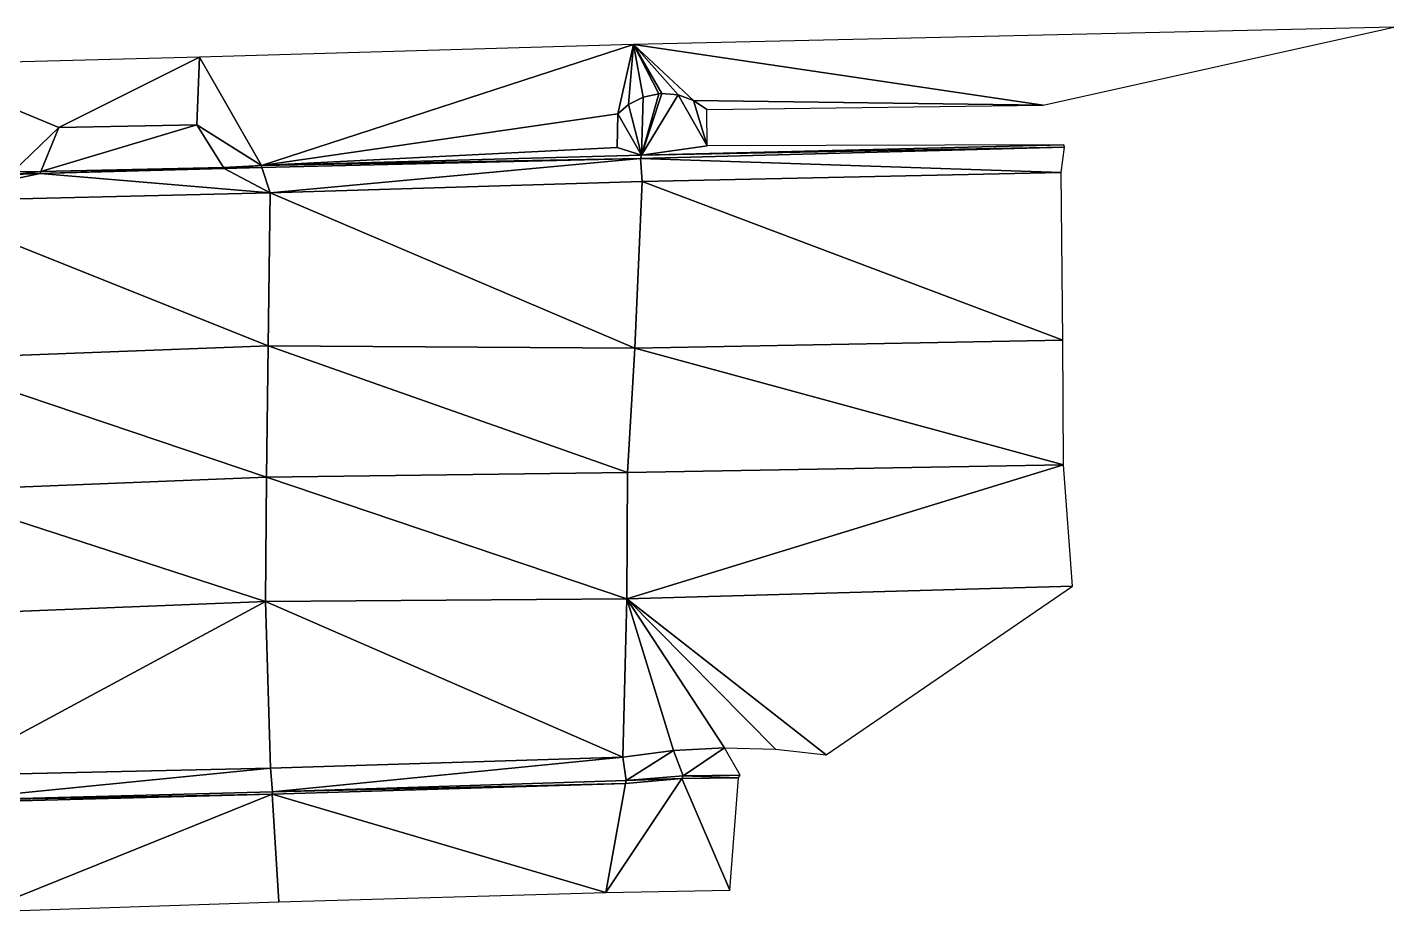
# Model space of a CAD drawing. Header units: feet. Extents: x 6354526 to 6354860, y 1931187 to 1931537.
# Drawn here: x 6354781 to 6354860.2, y 1931339 to 1931390.3 of the extents above; entities that cross this region are included whole.
import ezdxf

# ---------------------------------------------------------------- set-up
doc = ezdxf.new("R2010")
doc.units = ezdxf.units.FT
doc.header["$MEASUREMENT"] = 0
doc.layers.get('0').update_dxf_attribs({"linetype": 'CONTINUOUS'})

msp = doc.modelspace()

# ---------------------------------------------------------------- linework, layer by layer
at = {"linetype": 'Continuous', "lineweight": -3}
for points in [[(6354816.125, 1931389.29, 148.67), (6354839.848, 1931385.772, 148.66), (6354860.156, 1931390.279, 149.024)], [(6354774.087, 1931388.108, 148.7), (6354782.821, 1931384.469, 148.568), (6354790.984, 1931388.557, 148.855)], [(6354790.984, 1931388.557, 148.855), (6354782.821, 1931384.469, 148.568), (6354790.819, 1931384.634, 148.793)], [(6354790.984, 1931388.557, 148.855), (6354790.819, 1931384.634, 148.793), (6354794.576, 1931382.28, 148.567)], [(6354790.984, 1931388.557, 148.855), (6354794.576, 1931382.28, 148.567), (6354816.125, 1931389.29, 148.67)], [(6354816.125, 1931389.29, 148.67), (6354794.576, 1931382.28, 148.567), (6354815.214, 1931385.271, 148.709)], [(6354816.125, 1931389.29, 148.67), (6354815.214, 1931385.271, 148.709), (6354815.836, 1931385.804, 148.71)], [(6354816.125, 1931389.29, 148.67), (6354815.836, 1931385.804, 148.71), (6354816.674, 1931386.229, 148.71)], [(6354816.125, 1931389.29, 148.67), (6354819.587, 1931386.043, 148.751), (6354839.848, 1931385.772, 148.66)], [(6354816.125, 1931389.29, 148.67), (6354818.702, 1931386.359, 148.733), (6354819.587, 1931386.043, 148.751)], [(6354816.125, 1931389.29, 148.67), (6354817.766, 1931386.441, 148.714), (6354818.702, 1931386.359, 148.733)], [(6354816.125, 1931389.29, 148.67), (6354817.592, 1931386.43, 148.711), (6354817.766, 1931386.441, 148.714)], [(6354816.125, 1931389.29, 148.67), (6354816.674, 1931386.229, 148.71), (6354817.592, 1931386.43, 148.711)], [(6354774.087, 1931388.108, 148.7), (6354780.164, 1931381.907, 148.527), (6354782.821, 1931384.469, 148.568)], [(6354815.836, 1931385.804, 148.71), (6354816.581, 1931382.87, 148.564), (6354816.674, 1931386.229, 148.71)], [(6354817.592, 1931386.43, 148.711), (6354816.581, 1931382.87, 148.564), (6354817.766, 1931386.441, 148.714)], [(6354817.766, 1931386.441, 148.714), (6354816.581, 1931382.87, 148.564), (6354818.702, 1931386.359, 148.733)], [(6354816.674, 1931386.229, 148.71), (6354816.581, 1931382.87, 148.564), (6354817.592, 1931386.43, 148.711)], [(6354818.702, 1931386.359, 148.733), (6354816.581, 1931382.87, 148.564), (6354820.393, 1931383.404, 148.599)], [(6354818.702, 1931386.359, 148.733), (6354820.393, 1931383.404, 148.599), (6354819.587, 1931386.043, 148.751)], [(6354815.214, 1931385.271, 148.709), (6354816.581, 1931382.87, 148.564), (6354815.836, 1931385.804, 148.71)], [(6354819.587, 1931386.043, 148.751), (6354820.364, 1931385.514, 148.769), (6354839.848, 1931385.772, 148.66)], [(6354819.587, 1931386.043, 148.751), (6354820.393, 1931383.404, 148.599), (6354820.364, 1931385.514, 148.769)], [(6354792.369, 1931382.16, 148.274), (6354790.819, 1931384.634, 148.793), (6354781.783, 1931381.929, 148.248)], [(6354781.783, 1931381.929, 148.248), (6354790.819, 1931384.634, 148.793), (6354782.821, 1931384.469, 148.568)], [(6354794.576, 1931382.28, 148.567), (6354790.819, 1931384.634, 148.793), (6354792.369, 1931382.16, 148.274)], [(6354815.168, 1931383.314, 148.641), (6354815.214, 1931385.271, 148.709), (6354794.576, 1931382.28, 148.567)], [(6354815.168, 1931383.314, 148.641), (6354816.581, 1931382.87, 148.564), (6354815.214, 1931385.271, 148.709)], [(6354781.783, 1931381.929, 148.248), (6354782.821, 1931384.469, 148.568), (6354780.164, 1931381.907, 148.527)], [(6354816.581, 1931382.87, 148.564), (6354815.168, 1931383.314, 148.641), (6354794.576, 1931382.28, 148.567)], [(6354841.084, 1931383.335, 148.102), (6354816.581, 1931382.87, 148.564), (6354816.529, 1931382.68, 148.105)], [(6354816.529, 1931382.68, 148.105), (6354840.89, 1931381.871, 148.35), (6354841.084, 1931383.335, 148.102)], [(6354841.048, 1931383.472, 148.545), (6354820.393, 1931383.404, 148.599), (6354816.581, 1931382.87, 148.564)], [(6354841.084, 1931383.335, 148.102), (6354841.048, 1931383.472, 148.545), (6354816.581, 1931382.87, 148.564)], [(6354792.404, 1931382.1, 148.092), (6354794.576, 1931382.28, 148.567), (6354792.369, 1931382.16, 148.274)], [(6354794.59, 1931382.157, 148.115), (6354794.576, 1931382.28, 148.567), (6354792.404, 1931382.1, 148.092)], [(6354816.529, 1931382.68, 148.105), (6354816.581, 1931382.87, 148.564), (6354794.576, 1931382.28, 148.567)], [(6354816.529, 1931382.68, 148.105), (6354794.576, 1931382.28, 148.567), (6354794.59, 1931382.157, 148.115)], [(6354794.59, 1931382.157, 148.115), (6354795.061, 1931380.691, 148.279), (6354816.529, 1931382.68, 148.105)], [(6354795.061, 1931380.691, 148.279), (6354816.627, 1931381.346, 148.314), (6354816.529, 1931382.68, 148.105)], [(6354816.529, 1931382.68, 148.105), (6354816.627, 1931381.346, 148.314), (6354840.89, 1931381.871, 148.35)], [(6354781.747, 1931381.805, 148.049), (6354780.254, 1931381.751, 148.081), (6354774.011, 1931380.191, 148.33)], [(6354795.061, 1931380.691, 148.279), (6354781.747, 1931381.805, 148.049), (6354774.011, 1931380.191, 148.33)], [(6354780.254, 1931381.751, 148.081), (6354781.783, 1931381.929, 148.248), (6354780.164, 1931381.907, 148.527)], [(6354781.747, 1931381.805, 148.049), (6354781.783, 1931381.929, 148.248), (6354780.254, 1931381.751, 148.081)], [(6354781.747, 1931381.805, 148.049), (6354792.369, 1931382.16, 148.274), (6354781.783, 1931381.929, 148.248)], [(6354792.404, 1931382.1, 148.092), (6354792.369, 1931382.16, 148.274), (6354781.747, 1931381.805, 148.049)], [(6354795.061, 1931380.691, 148.279), (6354792.404, 1931382.1, 148.092), (6354781.747, 1931381.805, 148.049)], [(6354795.061, 1931380.691, 148.279), (6354794.59, 1931382.157, 148.115), (6354792.404, 1931382.1, 148.092)], [(6354840.992, 1931372.154, 148.82), (6354840.89, 1931381.871, 148.35), (6354816.627, 1931381.346, 148.314)], [(6354774.011, 1931380.191, 148.33), (6354794.96, 1931371.82, 148.71), (6354795.061, 1931380.691, 148.279)], [(6354816.199, 1931371.678, 148.81), (6354795.061, 1931380.691, 148.279), (6354794.96, 1931371.82, 148.71)], [(6354816.199, 1931371.678, 148.81), (6354816.627, 1931381.346, 148.314), (6354795.061, 1931380.691, 148.279)], [(6354840.992, 1931372.154, 148.82), (6354816.627, 1931381.346, 148.314), (6354816.199, 1931371.678, 148.81)], [(6354774.011, 1931380.191, 148.33), (6354774.576, 1931371.052, 148.65), (6354794.96, 1931371.82, 148.71)], [(6354840.992, 1931372.154, 148.82), (6354816.199, 1931371.678, 148.81), (6354841.031, 1931364.918, 148.85)], [(6354794.86, 1931364.207, 148.75), (6354794.96, 1931371.82, 148.71), (6354774.576, 1931371.052, 148.65)], [(6354794.96, 1931371.82, 148.71), (6354794.86, 1931364.207, 148.75), (6354815.765, 1931364.48, 148.88)], [(6354794.96, 1931371.82, 148.71), (6354815.765, 1931364.48, 148.88), (6354816.199, 1931371.678, 148.81)], [(6354816.199, 1931371.678, 148.81), (6354815.765, 1931364.48, 148.88), (6354841.031, 1931364.918, 148.85)], [(6354775.043, 1931363.422, 148.65), (6354794.86, 1931364.207, 148.75), (6354774.576, 1931371.052, 148.65)], [(6354841.031, 1931364.918, 148.85), (6354815.765, 1931364.48, 148.88), (6354815.738, 1931357.166, 148.65)], [(6354841.031, 1931364.918, 148.85), (6354815.738, 1931357.166, 148.65), (6354841.549, 1931357.897, 148.77)], [(6354794.805, 1931357, 148.54), (6354794.86, 1931364.207, 148.75), (6354775.043, 1931363.422, 148.65)], [(6354815.738, 1931357.166, 148.65), (6354794.86, 1931364.207, 148.75), (6354794.805, 1931357, 148.54)], [(6354815.765, 1931364.48, 148.88), (6354794.86, 1931364.207, 148.75), (6354815.738, 1931357.166, 148.65)], [(6354775.39, 1931356.228, 148.45), (6354794.805, 1931357, 148.54), (6354775.043, 1931363.422, 148.65)], [(6354815.738, 1931357.166, 148.65), (6354827.276, 1931348.117, 148.138), (6354841.549, 1931357.897, 148.77)], [(6354776.088, 1931346.916, 147.91), (6354794.805, 1931357, 148.54), (6354775.39, 1931356.228, 148.45)], [(6354776.088, 1931346.916, 147.91), (6354795.088, 1931347.345, 147.98), (6354794.805, 1931357, 148.54)], [(6354815.738, 1931357.166, 148.65), (6354794.805, 1931357, 148.54), (6354815.508, 1931347.985, 148.111)], [(6354794.805, 1931357, 148.54), (6354795.088, 1931347.345, 147.98), (6354815.508, 1931347.985, 148.111)], [(6354815.738, 1931357.166, 148.65), (6354815.508, 1931347.985, 148.111), (6354818.436, 1931348.377, 148.118)], [(6354815.738, 1931357.166, 148.65), (6354818.436, 1931348.377, 148.118), (6354821.387, 1931348.53, 148.125)], [(6354815.738, 1931357.166, 148.65), (6354821.387, 1931348.53, 148.125), (6354824.34, 1931348.443, 148.131)], [(6354815.738, 1931357.166, 148.65), (6354824.34, 1931348.443, 148.131), (6354827.276, 1931348.117, 148.138)], [(6354818.436, 1931348.377, 148.118), (6354815.508, 1931347.985, 148.111), (6354815.689, 1931346.628, 147.954)], [(6354818.988, 1931346.902, 147.965), (6354818.436, 1931348.377, 148.118), (6354815.689, 1931346.628, 147.954)], [(6354821.387, 1931348.53, 148.125), (6354818.436, 1931348.377, 148.118), (6354818.988, 1931346.902, 147.965)], [(6354822.299, 1931346.936, 147.976), (6354821.387, 1931348.53, 148.125), (6354818.988, 1931346.902, 147.965)], [(6354815.508, 1931347.985, 148.111), (6354795.088, 1931347.345, 147.98), (6354795.206, 1931345.97, 147.784)], [(6354815.689, 1931346.628, 147.954), (6354815.508, 1931347.985, 148.111), (6354795.206, 1931345.97, 147.784)], [(6354776.088, 1931346.916, 147.91), (6354776.198, 1931345.464, 147.691), (6354795.088, 1931347.345, 147.98)], [(6354795.206, 1931345.97, 147.784), (6354795.088, 1931347.345, 147.98), (6354776.198, 1931345.464, 147.691)], [(6354795.206, 1931345.97, 147.784), (6354815.651, 1931346.458, 148.379), (6354815.689, 1931346.628, 147.954)], [(6354814.516, 1931340.135, 148.621), (6354818.925, 1931346.741, 148.404), (6354815.651, 1931346.458, 148.379)], [(6354821.706, 1931340.281, 148.619), (6354818.925, 1931346.741, 148.404), (6354814.516, 1931340.135, 148.621)], [(6354815.689, 1931346.628, 147.954), (6354815.651, 1931346.458, 148.379), (6354818.925, 1931346.741, 148.404)], [(6354815.689, 1931346.628, 147.954), (6354818.925, 1931346.741, 148.404), (6354818.988, 1931346.902, 147.965)], [(6354818.988, 1931346.902, 147.965), (6354818.925, 1931346.741, 148.404), (6354822.21, 1931346.784, 148.429)], [(6354821.706, 1931340.281, 148.619), (6354822.21, 1931346.784, 148.429), (6354818.925, 1931346.741, 148.404)], [(6354818.988, 1931346.902, 147.965), (6354822.21, 1931346.784, 148.429), (6354822.299, 1931346.936, 147.976)], [(6354795.185, 1931345.843, 148.255), (6354776.198, 1931345.464, 147.691), (6354776.166, 1931345.34, 148.126)], [(6354776.166, 1931345.34, 148.126), (6354778.264, 1931339.029, 148.208), (6354795.185, 1931345.843, 148.255)], [(6354776.198, 1931345.464, 147.691), (6354795.185, 1931345.843, 148.255), (6354795.206, 1931345.97, 147.784)], [(6354795.57, 1931339.608, 148.5), (6354795.185, 1931345.843, 148.255), (6354778.264, 1931339.029, 148.208)], [(6354815.651, 1931346.458, 148.379), (6354795.206, 1931345.97, 147.784), (6354795.185, 1931345.843, 148.255)], [(6354795.185, 1931345.843, 148.255), (6354814.516, 1931340.135, 148.621), (6354815.651, 1931346.458, 148.379)], [(6354814.516, 1931340.135, 148.621), (6354795.185, 1931345.843, 148.255), (6354795.57, 1931339.608, 148.5)]]:
    msp.add_3dface(points, dxfattribs=at)

doc.saveas('drawing.dxf')
